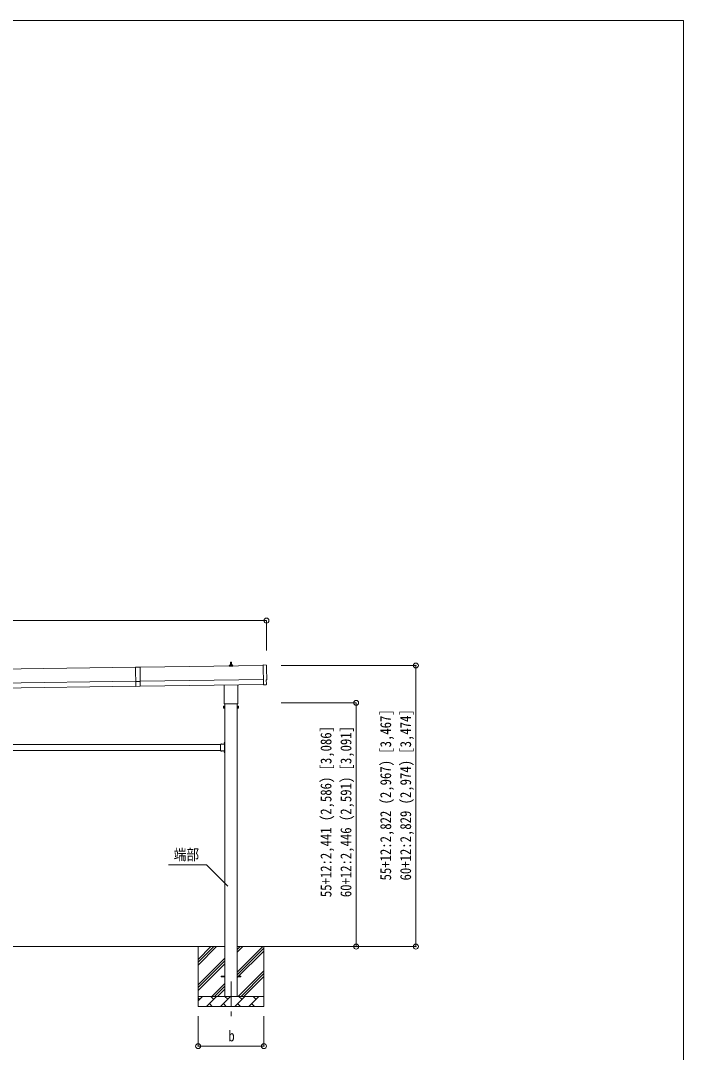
# Model space of a CAD drawing. Units: millimetres, scale not verified. Extents: x -88263 to 14131, y -29850 to 9646.
# Drawn here: x 6775 to 13424, y -710 to 9646 of the extents above; entities that cross this region are included whole.
import ezdxf
from ezdxf.enums import TextEntityAlignment as Align

# ---------------------------------------------------------------- set-up
doc = ezdxf.new("R2010")
doc.units = ezdxf.units.MM
doc.header["$LTSCALE"] = 50
doc.header["$PDMODE"] = 32
doc.header["$PDSIZE"] = 50
doc.linetypes.add('CHAIN1', pattern=[8, 5, -1, 1, -1])
doc.linetypes.add('USER8', pattern=[4, 3, -1])
for name, color, linetype, lineweight in [('0-2_建具', 4, 'Continuous', 9), ('0-4_設備', 7, 'Continuous', 9), ('0-6_手摺', 5, 'Continuous', 5), ('0-7_ハッチ', 6, 'Continuous', 9), ('F-0_ﾚｲﾔ240', 7, 'Continuous', 9)]:
    doc.layers.add(name, color=color, linetype=linetype, lineweight=lineweight)
doc.styles.add('ＭＳ ゴシック', font='')
doc.styles.get('ＭＳ ゴシック').set_extended_font_data('MS Gothic')

msp = doc.modelspace()

# ---------------------------------------------------------------- linework, layer by layer
at = {"layer": '0-2_建具'}
for p, q in [((7927.81, 3154.69), (2562.86, 3078.04)), ((7927.8, 3155.69), (7972.79, 3156.33)), ((7927.8, 3155.69), (7930.54, 2963.71)), ((7972.79, 3156.33), (7975.54, 2964.35)), ((9208.18, 3172.98), (7972.81, 3155.33)), ((8867.33, 3165.71), (8867.33, 3173.43)), ((8903.83, 3165.71), (8867.33, 3165.71)), ((8867.71, 3174.21), (8903.45, 3174.21)), ((8868.09, 3174.4), (8874.82, 3176.03)), ((8875.2, 3176.21), (8895.96, 3176.21)), ((8875.58, 3177), (8875.58, 3181.21)), ((8876.58, 3181.21), (8894.58, 3181.21)), ((8879.58, 3181.21), (8880.31, 3204.74)), ((8881.31, 3205.71), (8889.85, 3205.71)), ((8890.85, 3204.74), (8891.58, 3181.21)), ((8895.58, 3177), (8895.58, 3181.21)), ((8903.07, 3174.4), (8896.34, 3176.03)), ((8903.83, 3165.71), (8903.83, 3173.43)), ((9208.11, 3178.06), (9210.93, 2980.23)), ((9239.7, 3176.86), (9208.11, 3178.06)), ((2564.86, 2938.06), (7929.81, 3014.7)), ((7974.83, 3013.84), (7929.83, 3013.2)), ((7974.81, 3015.34), (9210.18, 3032.99)), ((9239.62, 3030.02), (9240.22, 3030.03)), ((9240.29, 2983), (9239.62, 3030.02)), ((2565.57, 2888.06), (7930.53, 2964.7)), ((7975.54, 2964.35), (7930.54, 2963.71)), ((7975.52, 2965.35), (9210.9, 2983)), ((8817.28, 2801.73), (8817.28, 2977.37)), ((8953.88, 2979.32), (8953.88, 2801.73)), ((9210.93, 2980.23), (9210.95, 2979.23)), ((9229.16, 2980.39), (9210.95, 2979.23)), ((9229.83, 2979.77), (9229.16, 2980.39)), ((9230.58, 2979.51), (9237.49, 2979.97)), ((8815.58, 2792.95), (8815.58, 2798.45)), ((8955.58, 2798.45), (8955.58, 2792.95)), ((8811.58, 2763.45), (8812.34, 2764.77)), ((8811.58, 2763.45), (8811.58, 2746.45)), ((8811.58, 2746.45), (8812.34, 2745.14)), ((8818.58, 2764.77), (8812.34, 2764.77)), ((8818.58, 2759.86), (8812.34, 2759.86)), ((8818.58, 2750.05), (8812.34, 2750.05)), ((8818.58, 2745.14), (8812.34, 2745.14)), ((8953.52, 2789.45), (8817.64, 2789.45)), ((8818.58, 2745.14), (8818.58, 2764.77)), ((8818.58, 2764.15), (8821.08, 2764.15)), ((8818.58, 2745.75), (8818.58, 2764.15)), ((8821.08, 2745.75), (8818.58, 2745.75)), ((8821.08, 2765.45), (8823.08, 2765.45)), ((8821.08, 2744.45), (8821.08, 2765.45)), ((8823.08, 2744.45), (8821.08, 2744.45)), ((8823.08, 2789.45), (8823.08, -148.76)), ((8823.08, 2765.45), (8823.08, 2744.45)), ((8948.08, -148.76), (8948.08, 2789.45)), ((8948.08, 2765.45), (8948.08, 2744.45)), ((8950.08, 2765.45), (8948.08, 2765.45)), ((8948.08, 2744.45), (8950.08, 2744.45)), ((8950.08, 2744.45), (8950.08, 2765.45)), ((8952.58, 2764.15), (8950.08, 2764.15)), ((8950.08, 2745.75), (8952.58, 2745.75)), ((8952.58, 2764.77), (8958.82, 2764.77)), ((8952.58, 2745.14), (8952.58, 2764.77)), ((8952.58, 2745.75), (8952.58, 2764.15)), ((8952.58, 2759.86), (8958.82, 2759.86)), ((8952.58, 2750.05), (8958.82, 2750.05)), ((8952.58, 2745.14), (8958.82, 2745.14)), ((8959.58, 2763.45), (8958.82, 2764.77)), ((8959.58, 2746.45), (8958.82, 2745.14)), ((8959.58, 2763.45), (8959.58, 2746.45)), ((8781.08, 2382.24), (8821.08, 2382.24)), ((8781.08, 2382.24), (8781.08, 2316.24)), ((8784.18, 2382.75), (8795.98, 2382.75)), ((8784.18, 2382.75), (8784.18, 2382.24)), ((8784.18, 2382.24), (8795.98, 2382.24)), ((8795.98, 2382.75), (8795.98, 2382.24)), ((8820.57, 2398.14), (8820.57, 2386.34)), ((8820.57, 2398.14), (8821.08, 2398.14)), ((8820.57, 2386.34), (8821.08, 2386.34)), ((8821.08, 2402.24), (8821.08, 2382.24)), ((8821.08, 2402.24), (8823.08, 2402.24)), ((8821.08, 2398.14), (8821.08, 2386.34)), ((8823.08, 2395.24), (8821.08, 2395.24)), ((8823.08, 2389.24), (8821.08, 2389.24)), ((8823.08, 2402.24), (8823.08, 2382.24)), ((5990.08, 2379.24), (8781.08, 2379.24)), ((5990.08, 2319.24), (8781.08, 2319.24)), ((8781.08, 2316.24), (8821.08, 2316.24)), ((8784.18, 2316.24), (8795.98, 2316.24)), ((8784.18, 2315.73), (8784.18, 2316.24)), ((8784.18, 2315.73), (8795.98, 2315.73)), ((8795.98, 2315.73), (8795.98, 2316.24)), ((8817.08, 2380.24), (8821.08, 2380.24)), ((8817.08, 2378.24), (8817.08, 2380.24)), ((8817.08, 2379.24), (8822.58, 2379.24)), ((8821.08, 2378.24), (8817.08, 2378.24)), ((8817.08, 2320.24), (8817.08, 2318.24)), ((8821.08, 2320.24), (8817.08, 2320.24)), ((8817.08, 2319.24), (8822.58, 2319.24)), ((8821.08, 2318.24), (8817.08, 2318.24)), ((8820.57, 2312.14), (8820.57, 2300.34)), ((8820.57, 2312.14), (8821.08, 2312.14)), ((8820.57, 2300.34), (8821.08, 2300.34)), ((8821.08, 2378.24), (8821.08, 2320.24)), ((8821.08, 2316.24), (8821.08, 2296.24)), ((8821.08, 2312.14), (8821.08, 2300.34)), ((8823.08, 2309.24), (8821.08, 2309.24)), ((8823.08, 2303.24), (8821.08, 2303.24)), ((8821.08, 2296.24), (8823.08, 2296.24)), ((8822.58, 2379.24), (8822.58, 2319.24)), ((8823.08, 2316.24), (8823.08, 2296.24)), ((8785.58, 46.74), (8785.58, 55.74)), ((8785.58, 55.74), (8823.08, 55.74)), ((8785.58, 46.74), (8823.08, 46.74)), ((8948.08, 55.74), (8985.58, 55.74)), ((8948.08, 46.74), (8985.58, 46.74)), ((8985.58, 46.74), (8985.58, 55.74))]:
    msp.add_line(p, q, dxfattribs=at)
at = {"layer": '0-2_建具', "linetype": 'USER8'}
for p, q in [((8787.58, 2384.85), (8788.94, 2382.07)), ((8788.94, 2382.07), (8790.08, 2381.46)), ((8791.23, 2382.07), (8790.08, 2381.46)), ((8792.58, 2384.85), (8791.23, 2382.07)), ((8818.47, 2394.74), (8821.25, 2393.38)), ((8818.47, 2389.74), (8821.25, 2391.09)), ((8821.25, 2393.38), (8821.86, 2392.24)), ((8821.25, 2391.09), (8821.86, 2392.24)), ((8787.58, 2313.63), (8788.94, 2316.41)), ((8788.94, 2316.41), (8790.08, 2317.02)), ((8791.23, 2316.41), (8790.08, 2317.02)), ((8792.58, 2313.63), (8791.23, 2316.41)), ((8818.47, 2308.74), (8821.25, 2307.38)), ((8818.47, 2303.74), (8821.25, 2305.09)), ((8821.25, 2307.38), (8821.86, 2306.24)), ((8821.25, 2305.09), (8821.86, 2306.24))]:
    msp.add_line(p, q, dxfattribs=at)
at = {"layer": '0-2_建具', "color": 7, "linetype": 'CHAIN1'}
msp.add_line((8885.58, 1.24), (8885.58, -347.76), dxfattribs=at)
at = {"layer": '0-2_建具'}
for centre, radius, start, end in [((8868.33, 3173.43), 1, 103.62699, 180), ((8874.58, 3177), 1, 283.62699, 0), ((8879.67, 3180.58), 4.13, 90, 171.17633), ((8876.58, 3180.21), 1, 90, 180), ((8881.31, 3204.71), 1, 90, 178.60509), ((8888.91, 3181.21), 4.83, 133.60282, 180), ((8882.25, 3181.21), 4.83, 0, 46.39718), ((8889.85, 3204.71), 1, 1.39491, 90), ((8891.5, 3180.58), 4.13, 8.82367, 90), ((8894.58, 3180.21), 1, 0, 90), ((8896.58, 3177), 1, 180, 256.37301), ((8902.83, 3173.43), 1, 0, 76.37301), ((8819.58, 2798.45), 4, 125.09963, 180), ((8951.58, 2798.45), 4, 0, 54.90037), ((8827.82, 2754.95), 16.24, 162.41205, 197.58795), ((8815.93, 2762.31), 4.34, 145.61575, 214.38425), ((8815.93, 2747.59), 4.34, 145.61575, 214.38425), ((8819.58, 2792.95), 4, 180, 194.47751), ((8819.58, 2792.95), 4, 194.47751, 241.04498), ((8951.58, 2792.95), 4, 298.95502, 345.52249), ((8951.58, 2792.95), 4, 345.52249, 360), ((8943.34, 2754.95), 16.24, 342.41205, 17.58795), ((8955.24, 2762.31), 4.34, 325.61575, 34.38425), ((8955.24, 2747.59), 4.34, 325.61575, 34.38425), ((8790.08, 2377.01), 8.23, 44.2189, 135.7811), ((8826.31, 2392.24), 8.23, 134.2189, 225.7811), ((8821.08, 2382.24), 2, 270, 0), ((8790.08, 2321.47), 8.23, 224.2189, 315.7811), ((8826.31, 2306.24), 8.23, 134.2189, 225.7811), ((8821.08, 2316.24), 2, 0, 90)]:
    msp.add_arc(centre, radius, start, end, dxfattribs=at)
for centre, major_axis, ratio, start_param, end_param in [((9239.59, 3173.86), (3, 0.04), 0.99863, 6.26838895, 7.80162176), ((14005.97, 3171.52), (-4762.89, -68.04), 0.99863, 6.26838895, 6.29767781), ((9240.16, 3034.43), (4.41, 0.06), 0.99863, 4.71238898, 6.29767781), ((9230.51, 2980.51), (0.737, -0.68), 0.9974, 4.71238898, 5.52523108), ((9237.29, 2982.97), (2.21, -2.04), 0.9974, 5.52523108, 7.04113953)]:
    msp.add_ellipse(centre, major_axis=major_axis, ratio=ratio, start_param=start_param, end_param=end_param, dxfattribs=at)
at = {"layer": '0-4_設備'}
for p, q in [((8823.08, 351.24), (5948.08, 351.24)), ((8555.58, 222.76), (8684.06, 351.24)), ((8555.58, 194.47), (8712.35, 351.24)), ((8555.58, 166.19), (8740.63, 351.24)), ((8555.58, 351.24), (8555.58, -248.76)), ((9540.19, 351.24), (8948.08, 351.24)), ((8948.08, 322.41), (8976.91, 351.24)), ((8948.08, 294.13), (9005.19, 351.24)), ((8948.08, 96.14), (9203.18, 351.24)), ((8948.08, 67.86), (9215.58, 335.36)), ((9215.58, 351.24), (9215.58, -248.76)), ((8555.58, -31.8), (8823.08, 235.7)), ((8555.58, -60.09), (8823.08, 207.41)), ((8948.08, 39.57), (9215.58, 307.07)), ((8555.58, -88.37), (8823.08, 179.13)), ((8957.74, -148.76), (9215.58, 109.08)), ((8986.02, -148.76), (9215.58, 80.8)), ((9014.31, -148.76), (9215.58, 52.51)), ((8693.18, -148.76), (8823.08, -18.86)), ((8721.46, -148.76), (8823.08, -47.14)), ((8749.75, -148.76), (8823.08, -75.43)), ((8555.58, -191.65), (8598.47, -148.76)), ((8555.58, -148.76), (9215.58, -148.76)), ((8569.92, -177.31), (8555.58, -162.97)), ((8639.89, -248.76), (8739.89, -148.76)), ((8711.34, -177.31), (8682.79, -148.76)), ((8781.32, -248.76), (8881.32, -148.76)), ((8852.76, -177.31), (8824.21, -148.76)), ((8922.74, -248.76), (9022.74, -148.76)), ((8994.18, -177.31), (8965.63, -148.76)), ((9064.16, -248.76), (9164.16, -148.76)), ((9135.61, -177.31), (9107.05, -148.76)), ((9212.3, -148.76), (9215.58, -145.48)), ((9215.58, -248.76), (8555.58, -248.76)), ((8668.45, -220.21), (8697, -248.76)), ((8809.87, -220.21), (8838.42, -248.76)), ((8951.29, -220.21), (8979.84, -248.76)), ((9092.71, -220.21), (9121.27, -248.76))]:
    msp.add_line(p, q, dxfattribs=at)
at = {"layer": '0-6_手摺', "color": 6, "lineweight": 9}
for p, q in [((2531.58, 3623.47), (9241.58, 3623.47)), ((9241.58, 3623.47), (9241.58, 3323.47)), ((10740.19, 3172.92), (9390.19, 3172.92)), ((10740.19, 3172.92), (10740.19, 351.24)), ((10141.19, 2797.67), (9390.19, 2797.67)), ((10141.19, 2797.67), (10141.19, 351.24)), ((10141.19, 351.24), (9540.19, 351.24)), ((10740.19, 351.24), (9540.19, 351.24)), ((8555.58, -647.76), (8555.58, -347.76)), ((9215.58, -647.76), (9215.58, -347.76)), ((8555.58, -647.76), (9215.58, -647.76))]:
    msp.add_line(p, q, dxfattribs=at)
at = {"layer": '0-6_手摺', "color": 6}
for p in [(9241.58, 3623.47), (10740.19, 3172.92), (10141.19, 2797.67), (10141.19, 351.24), (10740.19, 351.24), (8555.58, -647.76), (9215.58, -647.76)]:
    msp.add_point(p, dxfattribs=at)
at = {"layer": '0-7_ハッチ'}
for p, q in [((8256.63, 1173.31), (8637.94, 1173.31)), ((8637.94, 1173.31), (8853.95, 957.31))]:
    msp.add_line(p, q, dxfattribs=at)
at = {"layer": 'F-0_ﾚｲﾔ240', "color": 5, "lineweight": 5}
for p, q in [((-13975.76, 9645.57), (13424.24, 9645.57)), ((13424.24, 9645.57), (13424.24, -9754.43))]:
    msp.add_line(p, q, dxfattribs=at)

# ---------------------------------------------------------------- texts
at = {"layer": '0-6_手摺', "color": 7, "style": 'ＭＳ ゴシック', "width": 0.85}
for s, p in [('55+12:2,822 (2,967) [3,467]', (10525.19, 1015.58)), ('60+12:2,829 (2,974) [3,474]', (10725.19, 1015.58)), ('55+12:2,441 (2,586) [3,086]', (9926.19, 847.85)), ('60+12:2,446 (2,591) [3,091]', (10126.19, 847.85))]:
    msp.add_text(s, height=110, rotation=90, dxfattribs=at).set_placement(p, align=Align.BOTTOM_LEFT)
msp.add_text('b', height=110, dxfattribs=at).set_placement((8859.33, -632.76), align=Align.BOTTOM_LEFT)
at = {"layer": '0-7_ハッチ', "color": 7, "style": 'ＭＳ ゴシック', "width": 0.85}
msp.add_text('端部', height=110, dxfattribs=at).set_placement((8310.33, 1187.01), align=Align.BOTTOM_LEFT)

doc.saveas('drawing.dxf')
